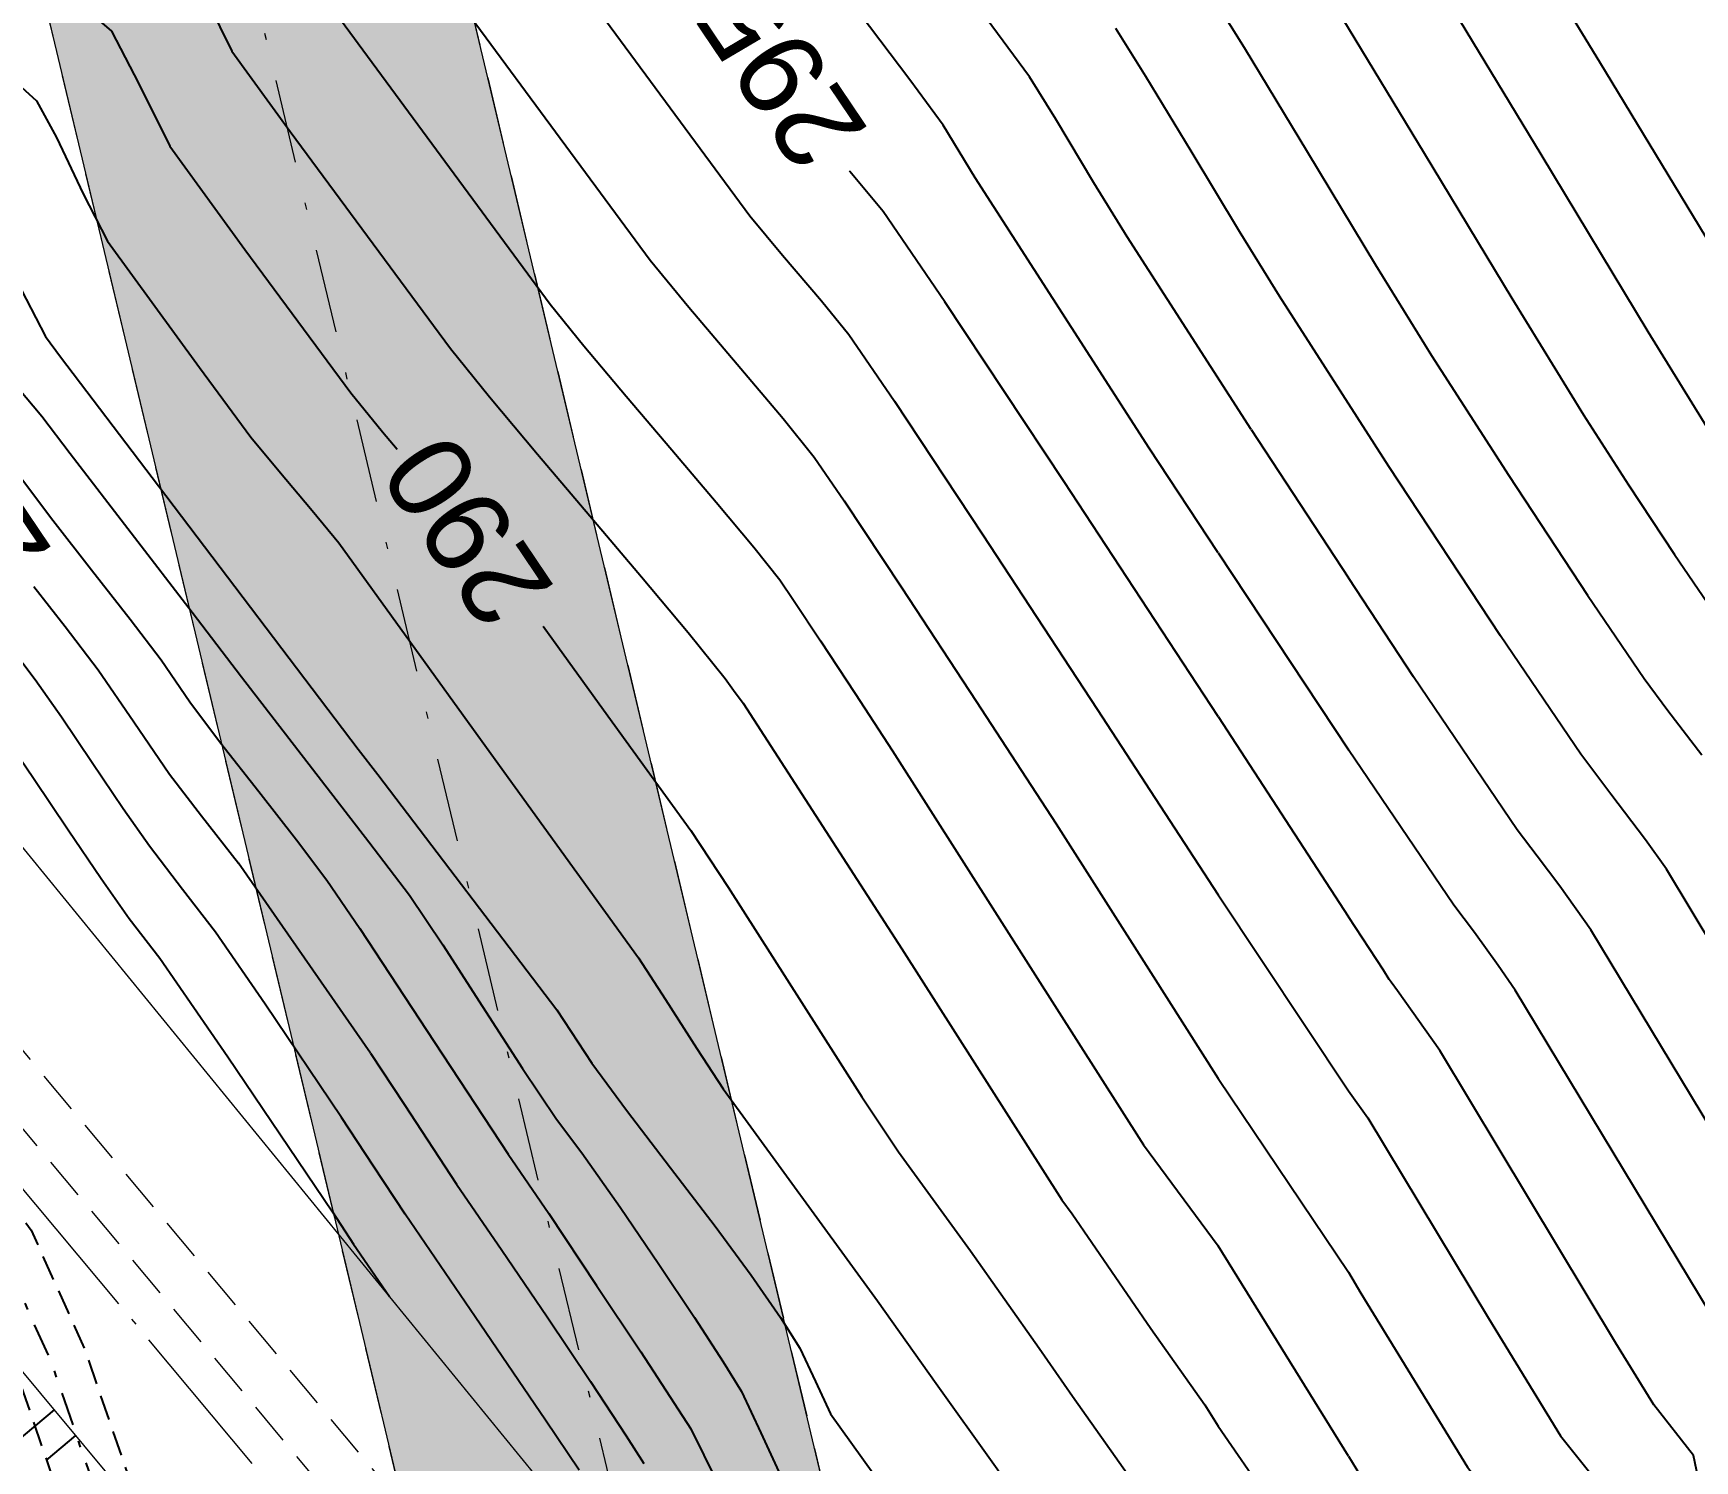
# Model space of a CAD drawing. Extents: x 61466 to 63015, y 108404 to 110397.
# Drawn here: x 62902.71 to 62927.46, y 108553.07 to 108574.35 of the extents above; entities that cross this region are included whole.
import ezdxf
from ezdxf.enums import TextEntityAlignment as Align

# ---------------------------------------------------------------- set-up
doc = ezdxf.new("R2010")
doc.units = 0
doc.header["$LTSCALE"] = 1.000015
doc.header["$MEASUREMENT"] = 0
for name, pattern in [('ACAD_ISO04W100', [30, 24, -3, 0, -3]), ('NASCOSTA', [9.525, 6.35, -3.175]), ('TRATTEGGIATA', [0.75, 0.5, -0.25]), ('TRATTEGGIATA2', [0.375, 0.25, -0.125]), ('TRATTOPUNTO2', [0.5, 0.25, -0.125, 0, -0.125])]:
    doc.linetypes.add(name, pattern=pattern)
doc.layers.add('Colori bordi', color=5, linetype='Continuous', plot=False)
doc.layers.add('no_plot', color=5, linetype='Continuous', plot=False)
for name, color, linetype in [('Conduite 1000', 170, 'Continuous'), ('coordinate', 2, 'Continuous'), ('curve livello 5m', 7, 'Continuous'), ('LIN010TR', 2, 'NASCOSTA'), ('LIN018CO', 6, 'Continuous'), ('LIN018TR', 6, 'NASCOSTA'), ('LIN025CO', 7, 'Continuous'), ('sezioni', 7, 'Continuous'), ('TRATTCOLO-30', 253, 'Continuous'), ('TRATTCOLO-32', 255, 'Continuous')]:
    doc.layers.add(name, color=color, linetype=linetype)
doc.styles.add('ARIAL', font='arial.ttf')

# ---------------------------------------------------------------- blocks, each defined once
blk = doc.blocks.new('CONTORNO')
at = {"layer": 'Colori bordi', "lineweight": 0, "ltscale": 2, "flags": 128}
for points in [[(-22.578, 81.44), (16.586, -82.868), (15.866, -82.007), (19.27, -96.287), (18.407, -96.98), (19.153, -100.108)], [(28.44, -103.877), (26.165, -94.334), (26.165, -94.334), (25.446, -93.474), (-6.877, 42.135)]]:
    blk.add_lwpolyline(points, dxfattribs=at)

msp = doc.modelspace()

# ---------------------------------------------------------------- hatches: boundary and pattern name
at = {"layer": 'TRATTCOLO-30', "linetype": 'Continuous', "lineweight": 0}
h = msp.add_hatch(color=256, dxfattribs=at)
h.dxf.hatch_style = 1
h.paths.add_polyline_path([(62897.013, 108625.982), (62894.017, 108625.268), (62906.525, 108572.792), (62909.521, 108573.506)])
h.paths.add_polyline_path([(62894.017, 108625.268), (62891.021, 108624.553), (62903.529, 108572.077), (62906.525, 108572.792)])
h.paths.add_polyline_path([(62882.113, 108675.211), (62879.117, 108674.497), (62891.021, 108624.553), (62894.017, 108625.268)])
h.paths.add_polyline_path([(62885.109, 108675.925), (62882.113, 108675.211), (62894.017, 108625.268), (62897.013, 108625.982)])
h = msp.add_hatch(color=256, dxfattribs=at)
h.dxf.hatch_style = 1
h.paths.add_polyline_path([(62906.525, 108572.792), (62903.529, 108572.078), (62910.602, 108542.4), (62909.883, 108543.261), (62912.831, 108530.892), (62916.314, 108531.722)])
h.paths.add_polyline_path([(62909.521, 108573.506), (62906.525, 108572.792), (62916.314, 108531.722), (62919.31, 108532.437)])

# ---------------------------------------------------------------- linework, layer by layer
at = {"layer": 'Conduite 1000', "linetype": 'TRATTEGGIATA2', "ltscale": 1.5, "elevation": 279.04, "flags": 128}
msp.add_lwpolyline([(62890.613, 108569.262), (62896.145, 108563.309), (62901.728, 108557.784), (62902.676, 108556.509), (62903.468, 108554.751), (62904.705, 108551.155), (62912.335, 108530.135), (62913.458, 108527.956), (62914.201, 108527.027), (62923.809, 108515.458), (62925.677, 108513.185), (62926.976, 108511.667), (62927.17, 108511.444), (62929.522, 108508.746), (62929.706, 108508.529), (62930.758, 108507.293), (62930.831, 108507.207), (62934.332, 108502.958), (62938.579, 108497.793), (62942.834, 108492.619), (62947.86, 108486.549), (62952.887, 108480.479), (62958.023, 108474.31), (62963.161, 108468.141), (62967.874, 108462.494), (62972.589, 108456.847), (62993.375, 108432.081), (62994.79, 108430.356), (62996.073, 108428.894), (62996.825, 108427.958), (62997.776, 108426.831), (62998.119, 108426.447), (63002.744, 108420.659), (63010.061, 108411.966), (63010.416, 108410.868), (63009.398, 108410.539), (63009.107, 108411.438), (63001.917, 108419.98), (62997.302, 108425.756), (62996.968, 108426.129), (62995.999, 108427.278), (62995.254, 108428.206), (62993.974, 108429.664), (62992.552, 108431.397), (62971.768, 108456.161), (62967.053, 108461.808), (62962.339, 108467.455), (62957.201, 108473.625), (62952.064, 108479.795), (62947.036, 108485.867), (62942.009, 108491.938), (62937.753, 108497.113), (62933.506, 108502.278), (62930.009, 108506.522), (62929.942, 108506.601), (62928.891, 108507.836), (62928.71, 108508.049), (62926.363, 108510.741), (62926.166, 108510.967), (62924.858, 108512.497), (62922.984, 108514.776), (62913.372, 108526.351), (62912.556, 108527.372), (62911.353, 108529.706), (62903.696, 108550.798), (62902.472, 108554.356), (62901.748, 108555.964), (62900.918, 108557.08), (62895.376, 108562.565), (62889.829, 108568.534)], close=True, dxfattribs=at)
at = {"layer": 'Conduite 1000', "linetype": 'TRATTOPUNTO2', "ltscale": 2, "elevation": 279.04, "flags": 128}
msp.add_lwpolyline([(62890.221, 108568.898), (62895.76, 108562.937), (62901.323, 108557.432), (62902.212, 108556.237), (62902.97, 108554.554), (62904.2, 108550.977), (62911.844, 108529.921), (62913.007, 108527.664), (62913.787, 108526.689), (62923.396, 108515.117), (62925.267, 108512.841), (62926.571, 108511.317), (62926.767, 108511.092), (62929.116, 108508.398), (62929.299, 108508.182), (62930.35, 108506.947), (62930.42, 108506.864), (62933.919, 108502.618), (62938.166, 108497.453), (62942.421, 108492.279), (62947.448, 108486.208), (62952.475, 108480.137), (62957.612, 108473.967), (62962.75, 108467.798), (62967.463, 108462.151), (62972.178, 108456.504), (62992.963, 108431.739), (62994.382, 108430.01), (62995.664, 108428.55), (62996.412, 108427.618), (62997.372, 108426.48), (62997.711, 108426.101), (63002.33, 108420.32), (63009.584, 108411.702), (63009.907, 108410.704)], dxfattribs=at)
at = {"layer": 'curve livello 5m', "color": 2}
for p, q in [((62920.365, 108564.161), (62922.305, 108561.18)), ((62907.732, 108559.148), (62905.764, 108561.98))]:
    msp.add_line(p, q, dxfattribs=at)
at = {"layer": 'curve livello 5m', "color": 2, "flags": 128}
for points in [[(62897.158, 108581.629), (62897.908, 108580.837), (62898.384, 108580.279), (62898.959, 108579.578), (62899.552, 108578.849), (62900.084, 108578.204), (62900.473, 108577.757), (62900.473, 108577.757), (62900.902, 108577.349), (62901.332, 108576.94), (62901.332, 108576.94), (62901.935, 108576.215), (62902.497, 108575.545), (62902.497, 108575.545), (62903.242, 108574.921), (62903.874, 108574.377), (62903.874, 108574.377), (62904.279, 108573.592), (62904.743, 108572.662), (62904.743, 108572.662), (62905.861, 108571.125), (62907.438, 108568.987), (62907.912, 108568.404), (62908.129, 108568.145)], [(62922.218, 108574.567), (62923.434, 108572.557), (62924.738, 108570.397), (62925.808, 108568.66), (62925.808, 108568.66), (62926.479, 108567.618), (62927.163, 108566.579), (62927.654, 108565.855)], [(62920.365, 108564.161), (62920.364, 108564.161), (62918.069, 108567.659), (62916.289, 108570.344), (62915.373, 108571.687), (62914.875, 108572.286), (62914.87, 108572.292)], [(62902.718, 108566.1), (62903.184, 108565.504), (62903.676, 108564.859), (62903.676, 108564.859), (62904.207, 108564.083), (62904.74, 108563.305), (62904.74, 108563.305), (62905.216, 108562.681), (62905.764, 108561.98)], [(62910.306, 108565.51), (62911.271, 108564.173), (62912.506, 108562.462), (62913.062, 108561.621), (62913.719, 108560.594), (62914.407, 108559.508), (62915.056, 108558.493), (62915.598, 108557.675), (62915.598, 108557.675), (62916.671, 108556.202), (62917.696, 108554.751), (62918.191, 108554.034), (62919.87, 108551.659), (62919.912, 108551.589), (62920.056, 108551.407), (62920.365, 108550.98)], [(62927.584, 108552.485), (62927.446, 108553.151), (62926.853, 108553.903), (62926.289, 108554.825), (62924.552, 108557.715), (62923.666, 108559.184), (62923.037, 108560.073), (62922.941, 108560.206), (62922.912, 108560.246), (62922.825, 108560.381), (62922.305, 108561.18)], [(62907.732, 108559.148), (62908.233, 108558.387), (62909.017, 108557.195), (62909.017, 108557.195), (62909.69, 108556.209), (62910.366, 108555.217), (62910.366, 108555.217), (62911.009, 108554.251), (62911.543, 108553.441), (62911.807, 108553.029)]]:
    msp.add_lwpolyline(points, dxfattribs=at)
at = {"layer": 'LIN010TR', "linetype": 'TRATTOPUNTO2', "lineweight": 0, "ltscale": 5, "flags": 128}
msp.add_lwpolyline([(62882.811, 108672.281), (62912.602, 108547.295)], dxfattribs=at)
at = {"layer": 'LIN010TR', "lineweight": 0, "ltscale": 0.1, "flags": 128}
for points in [[(62880.866, 108579.627), (62893.561, 108569.944), (62910.612, 108549.535), (62912.535, 108547.234)], [(62880.357, 108579.077), (62893.042, 108569.402), (62910.612, 108548.372), (62912.535, 108546.071)]]:
    msp.add_lwpolyline(points, dxfattribs=at)
at = {"layer": 'LIN018CO'}
for p, q in [((62903.019, 108553.83), (62902.138, 108553.094)), ((62903.339, 108553.446), (62902.901, 108553.08))]:
    msp.add_line(p, q, dxfattribs=at)
at = {"layer": 'LIN018TR', "linetype": 'ACAD_ISO04W100', "lineweight": 0, "ltscale": 0.1, "flags": 128}
msp.add_lwpolyline([(62882.563, 108581.044), (62909.605, 108548.677), (62912.535, 108545.169)], dxfattribs=at)
at = {"layer": 'LIN025CO', "linetype": 'TRATTEGGIATA', "lineweight": 0, "ltscale": 2}
for p, q in [((62873.309, 108725.432), (62919.619, 108531.14)), ((62867.316, 108724.004), (62910.758, 108541.745))]:
    msp.add_line(p, q, dxfattribs=at)
at = {"layer": 'no_plot'}
for p, q in [((62920.854, 108568.442), (62922.305, 108566.228)), ((62920.365, 108566.6), (62922.305, 108563.665)), ((62920.365, 108561.506), (62922.305, 108558.587)), ((62920.365, 108558.77), (62922.305, 108555.88)), ((62922.305, 108553.142), (62920.365, 108556.273)), ((62920.365, 108553.585), (62922.305, 108550.772))]:
    msp.add_line(p, q, dxfattribs=at)
at = {"layer": 'no_plot', "flags": 128}
for points in [[(62920.365, 108566.6), (62919.335, 108568.164), (62916.742, 108572.193), (62916.742, 108572.193), (62916.264, 108572.976), (62915.768, 108573.65), (62910.559, 108580.547), (62908.379, 108582.644), (62907.969, 108583.034), (62907.864, 108583.16), (62907.782, 108583.247), (62907.672, 108583.363), (62904.523, 108586.512), (62897.217, 108593.895)], [(62920.854, 108568.442), (62919.009, 108571.31), (62919.009, 108571.31), (62918.513, 108572.118), (62917.943, 108573.063), (62917.551, 108573.696), (62917.551, 108573.696), (62916.039, 108575.753), (62911.659, 108581.552), (62911.308, 108581.9), (62910.677, 108582.501), (62909.978, 108583.166), (62909.423, 108583.703), (62909.423, 108583.703), (62908.649, 108584.502), (62899.241, 108594.009)], [(62900.312, 108586.72), (62902.851, 108584.176), (62903.82, 108583.151), (62904.545, 108582.386), (62905.032, 108581.799), (62905.471, 108581.275), (62906.047, 108580.706), (62906.767, 108580.042), (62907.488, 108579.376), (62908.067, 108578.806), (62908.196, 108578.651), (62908.349, 108578.522), (62908.445, 108578.332), (62908.569, 108578.161), (62913.387, 108571.626), (62913.874, 108571.037), (62914.451, 108570.358), (62914.86, 108569.858), (62915.539, 108568.862), (62916.859, 108566.87), (62918.562, 108564.275), (62920.365, 108561.506)], [(62901.84, 108583.104), (62902.886, 108581.999), (62903.33, 108581.47), (62903.84, 108580.844), (62904.221, 108580.395), (62904.894, 108579.743), (62905.709, 108578.994), (62906.383, 108578.34), (62906.772, 108577.875), (62907.23, 108577.486), (62907.52, 108576.914), (62907.892, 108576.402), (62911.9, 108570.966), (62912.475, 108570.265), (62913.196, 108569.414), (62913.88, 108568.606), (62914.346, 108568.028), (62914.789, 108567.379), (62915.649, 108566.081), (62916.759, 108564.39), (62917.949, 108562.562), (62919.358, 108560.346), (62920.365, 108558.77)], [(62902.369, 108578.022), (62903.016, 108577.407), (62903.485, 108576.843), (62903.922, 108576.322), (62904.501, 108575.837), (62904.993, 108575.413), (62905.308, 108574.803), (62905.668, 108574.08), (62906.538, 108572.884), (62908.925, 108569.647), (62909.508, 108568.926), (62910.223, 108568.072), (62911.002, 108567.154), (62911.773, 108566.244), (62912.468, 108565.413), (62913.016, 108564.732), (62913.144, 108564.554), (62913.285, 108564.36), (62915.649, 108560.699), (62918.032, 108556.96), (62918.187, 108556.75), (62919.362, 108555.044), (62920.166, 108553.907), (62920.365, 108553.585)], [(62929.571, 108568.109), (62926.052, 108573.913), (62923.983, 108577.298)], [(62920.124, 108575.137), (62920.751, 108574.134), (62921.696, 108572.572), (62922.71, 108570.893), (62923.542, 108569.543), (62924.693, 108567.754), (62925.866, 108565.971), (62926.709, 108564.729), (62927.063, 108564.255), (62927.571, 108563.591)], [(62923.684, 108575), (62925.171, 108572.542), (62926.766, 108569.901), (62928.075, 108567.777)], [(62907.215, 108574.643), (62910.412, 108570.307), (62910.914, 108569.688), (62911.543, 108568.939), (62912.225, 108568.137), (62912.884, 108567.36), (62913.445, 108566.688), (62913.832, 108566.198), (62914.038, 108565.896), (62914.439, 108565.291), (62914.956, 108564.504), (62915.51, 108563.652), (62917.6, 108560.367), (62919.252, 108557.781), (62920.365, 108556.273)], [(62928.868, 108558.859), (62927.042, 108561.886), (62926.729, 108562.327), (62926.214, 108563.007), (62925.765, 108563.603), (62925.765, 108563.603), (62924.57, 108565.364), (62922.907, 108567.891), (62921.275, 108570.426), (62921.275, 108570.426), (62920.682, 108571.39), (62919.959, 108572.587), (62919.285, 108573.701), (62918.837, 108574.417)], [(62902.313, 108573.741), (62902.755, 108573.341), (62903.056, 108572.79), (62903.452, 108571.952), (62903.817, 108571.245), (62905.185, 108569.366), (62905.95, 108568.327), (62906.367, 108567.822), (62906.864, 108567.235), (62907.263, 108566.75), (62909.398, 108563.792), (62911.728, 108560.565), (62912.13, 108559.948), (62912.594, 108559.217), (62912.988, 108558.613), (62915.29, 108555.455), (62916.161, 108554.222), (62917.019, 108553.023), (62918.166, 108551.401), (62918.58, 108550.7), (62918.99, 108550.006), (62919.501, 108549.248), (62920.04, 108548.493), (62920.365, 108548.07)], [(62902.46, 108570.663), (62902.891, 108569.827), (62903.115, 108569.521), (62904.478, 108567.723), (62904.573, 108567.6), (62907.55, 108563.678), (62907.844, 108563.297), (62910.508, 108559.791), (62911.029, 108558.998), (62911.547, 108558.297), (62912.204, 108557.435), (62912.869, 108556.566), (62913.406, 108555.839), (62913.841, 108555.206), (62914.132, 108554.751), (62914.363, 108554.253), (62914.587, 108553.773), (62915.848, 108552.013)], [(62902.24, 108569.35), (62902.834, 108568.639), (62903.257, 108568.082), (62905.078, 108565.72), (62905.811, 108564.753), (62907.709, 108562.293), (62908.312, 108561.499), (62908.809, 108560.761), (62909.402, 108559.843), (62909.999, 108558.918), (62910.507, 108558.163), (62910.883, 108557.663), (62911.451, 108556.85), (62912.029, 108556.003), (62912.562, 108555.205), (62912.99, 108554.544), (62913.259, 108554.104), (62913.551, 108553.487), (62914.052, 108552.398)], [(62902.533, 108567.708), (62903.001, 108567.089), (62903.578, 108566.35), (62904.153, 108565.614), (62904.612, 108565.006), (62905.04, 108564.381), (62905.5, 108563.773), (62906.067, 108563.046), (62906.631, 108562.323), (62907.082, 108561.725), (62907.573, 108561.004), (62908.687, 108559.311), (62909.785, 108557.643), (62910.086, 108557.201), (62910.389, 108556.756), (62911.103, 108555.686), (62911.76, 108554.694), (62912.26, 108553.93), (62912.504, 108553.545), (62912.896, 108552.762)], [(62928.613, 108556.516), (62925.917, 108560.985), (62925.455, 108561.636), (62925.116, 108562.084), (62924.82, 108562.476), (62924.82, 108562.476), (62923.274, 108564.756), (62922.305, 108566.228)], [(62910.84, 108552.929), (62910.343, 108553.678), (62910.343, 108553.678), (62909.293, 108555.217), (62908.249, 108556.748), (62908.249, 108556.748), (62907.779, 108557.463), (62907.302, 108558.188), (62907.302, 108558.188), (62906.163, 108559.876), (62905.423, 108560.951), (62905.423, 108560.951), (62904.934, 108561.587), (62904.439, 108562.23), (62904.439, 108562.23), (62904.049, 108562.789), (62903.588, 108563.472), (62903.128, 108564.154), (62902.739, 108564.712), (62902.739, 108564.712), (62902.196, 108565.418)], [(62902.219, 108563.97), (62902.711, 108563.245), (62903.228, 108562.476), (62903.72, 108561.75), (62904.139, 108561.154), (62904.593, 108560.564), (62905.606, 108559.092), (62907.166, 108556.78), (62907.481, 108556.301), (62908.014, 108555.52)], [(62928.026, 108554.722), (62924.791, 108560.084), (62924.536, 108560.453), (62924.182, 108560.946), (62924.182, 108560.946), (62923.876, 108561.35), (62922.305, 108563.665)], [(62922.305, 108558.587), (62922.596, 108558.183), (62924.39, 108555.198), (62925.465, 108553.441), (62926.098, 108552.647), (62926.595, 108552.006), (62926.7, 108551.496), (62926.804, 108550.489), (62926.867, 108549.509), (62926.883, 108548.709), (62926.845, 108548.242), (62926.436, 108547.54), (62925.841, 108546.787), (62925.504, 108546.146), (62925.701, 108545.599), (62925.837, 108545.336), (62926.043, 108544.465), (62926.24, 108543.671), (62926.336, 108543.539), (62927.002, 108543.562), (62927.712, 108543.602)], [(62922.305, 108555.88), (62922.491, 108555.57), (62924.077, 108552.978), (62924.654, 108552.239), (62925.345, 108551.399), (62925.744, 108550.861), (62925.817, 108550.508), (62925.906, 108549.576), (62925.944, 108548.741), (62925.917, 108548.253), (62925.425, 108547.504), (62924.988, 108546.801), (62925.116, 108546.363), (62925.42, 108545.6), (62925.721, 108545.021), (62925.891, 108544.301), (62926.054, 108543.645), (62926.389, 108543.182), (62926.938, 108543.202), (62927.524, 108543.235)], [(62922.305, 108553.142), (62922.689, 108552.515), (62923.226, 108551.815), (62923.924, 108550.966), (62924.555, 108550.191), (62924.893, 108549.716), (62924.934, 108549.519), (62924.998, 108548.753), (62924.989, 108548.265), (62924.472, 108547.456), (62924.67, 108546.779), (62925.14, 108545.601), (62925.386, 108545.129), (62925.604, 108544.705), (62925.739, 108544.136), (62925.868, 108543.618), (62926.441, 108542.826), (62927.335, 108542.867), (62927.949, 108542.445)]]:
    msp.add_lwpolyline(points, dxfattribs=at)
at = {"layer": 'sezioni', "linetype": 'Continuous', "lineweight": 0}
for p, q in [((62898.676, 108566.95), (62917.953, 108543.354)), ((62895.966, 108562.272), (62910.368, 108545.034))]:
    msp.add_line(p, q, dxfattribs=at)

# ---------------------------------------------------------------- block references
at = {"layer": 'TRATTCOLO-32', "linetype": 'Continuous', "lineweight": 0}
msp.add_blockref('CONTORNO', (62894.017, 108625.268), dxfattribs=at)

# ---------------------------------------------------------------- texts
at = {"layer": 'coordinate', "color": 1, "style": 'ARIAL'}
for s, p in [('295', (62913.547, 108575.304)), ('285', (62901.389, 108569.041)), ('290', (62908.873, 108568.482))]:
    msp.add_text(s, height=1.25, rotation=123.9617, dxfattribs=at).set_placement(p, align=Align.RIGHT)

doc.saveas('drawing.dxf')
